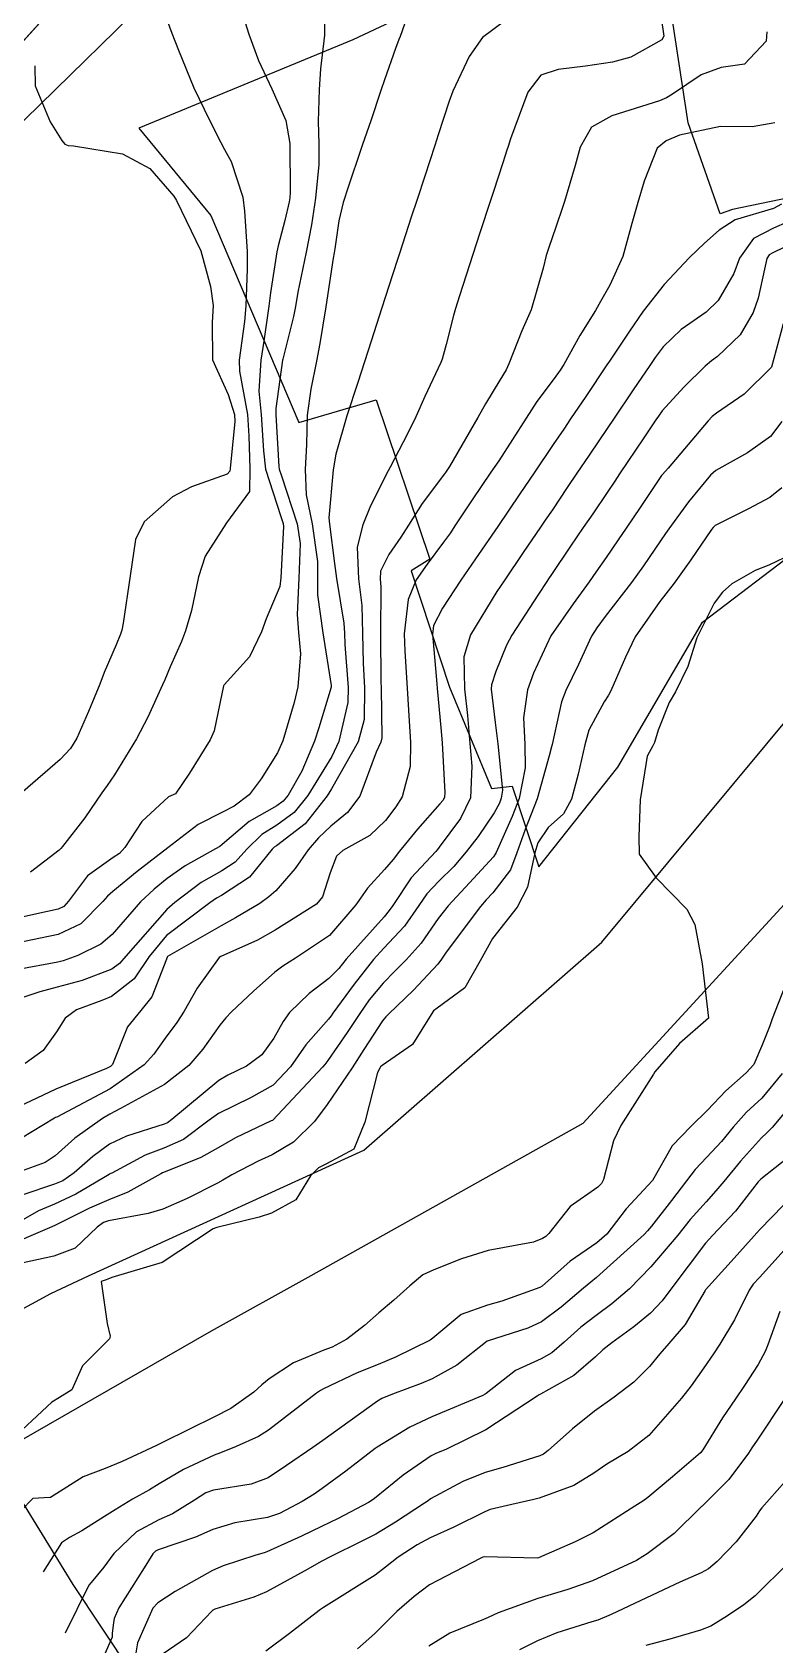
# Model space of a CAD drawing. Header units: metres. Extents: x 318500 to 325275, y 7408834 to 7428799.
# Drawn here: x 323056.8 to 323084.2, y 7418986.4 to 7419045.8 of the extents above; entities that cross this region are included whole.
import ezdxf

# ---------------------------------------------------------------- set-up
doc = ezdxf.new("R2010")
doc.units = ezdxf.units.M
doc.header["$MEASUREMENT"] = 0
for name, color, linetype in [('Area', 45, 'Continuous'), ('Curvas de Nivel 1m', 11, 'Continuous'), ('Curvas de Nivel 5m', 15, 'Continuous'), ('Edificações', 30, 'Continuous'), ('Vias Primárias', 230, 'Continuous'), ('Vias Secundárias', 230, 'Continuous')]:
    doc.layers.add(name, color=color, linetype=linetype)

msp = doc.modelspace()

# ---------------------------------------------------------------- linework, layer by layer
at = {"layer": 'Area'}
msp.add_lwpolyline([(323060.471, 7418985.418), (323058.334, 7418988.633), (323056.549, 7418991.563), (323054.98, 7418993.676), (323053.164, 7418996.656), (323053.031, 7418996.926), (323051.079, 7419000.023), (323050.77, 7419000.313), (323049.514, 7419002.892), (323048.621, 7419004.349), (323047.543, 7419006.012), (323044.474, 7419010.243), (323043.142, 7419013.608), (323042.211, 7419015.539), (323041.967, 7419015.843), (323037.89, 7419020.1), (323038.467, 7419025.996), (323043.95, 7419032.098), (323044.294, 7419032.539), (323046.022, 7419034.617), (323048.929, 7419037.145), (323057.106, 7419046.15)], dxfattribs=at)
at = {"layer": 'Curvas de Nivel 1m', "flags": 128}
for points, elevation in [([(323064.238, 7419047.542), (323064.806, 7419045.724), (323065.166, 7419044.76), (323065.648, 7419043.715), (323066.173, 7419042.551), (323066.32, 7419041.708), (323066.335, 7419039.9), (323066.318, 7419039.707), (323066.294, 7419039.551), (323066.127, 7419038.865), (323065.886, 7419037.94), (323065.842, 7419037.713), (323065.606, 7419036.204), (323065.539, 7419035.715), (323065.356, 7419034.429), (323065.243, 7419033.718), (323065.18, 7419032.582), (323065.259, 7419031.718), (323065.346, 7419030.388), (323065.426, 7419029.716), (323065.984, 7419027.962), (323066.068, 7419027.709), (323066.083, 7419027.604), (323065.988, 7419025.709), (323065.947, 7419025.393), (323065.45, 7419024.199), (323065.27, 7419023.717), (323064.836, 7419022.801), (323063.901, 7419021.772), (323063.885, 7419021.745), (323063.877, 7419021.73), (323063.531, 7419020.079), (323063.382, 7419019.737), (323062.62, 7419018.511), (323062.103, 7419017.756), (323061.93, 7419017.677), (323061.848, 7419017.638), (323060.868, 7419016.741), (323060.24, 7419015.784), (323060.041, 7419015.562), (323059.814, 7419015.41), (323058.864, 7419014.74), (323058.168, 7419013.806), (323057.99, 7419013.606), (323057.787, 7419013.51), (323057.39, 7419013.42), (323055.782, 7419013.06)], 779), ([(323067.595, 7419047.051), (323067.588, 7419045.689), (323067.445, 7419044.448), (323067.4, 7419043.692), (323067.357, 7419042.507), (323067.387, 7419041.692), (323067.387, 7419040.927), (323067.262, 7419039.693), (323067.116, 7419038.704), (323066.923, 7419037.698), (323066.617, 7419036.224), (323066.526, 7419035.703), (323066.457, 7419035.332), (323066.061, 7419033.761), (323066.052, 7419033.718), (323065.797, 7419031.949), (323065.797, 7419031.712), (323065.915, 7419029.807), (323065.929, 7419029.711), (323066.006, 7419029.459), (323066.583, 7419027.701), (323066.694, 7419026.974), (323066.651, 7419025.699), (323066.59, 7419024.354), (323066.639, 7419023.699), (323066.711, 7419022.905), (323066.608, 7419021.699), (323066.471, 7419021.122), (323066.058, 7419019.707), (323065.866, 7419019.266), (323065.264, 7419018.307), (323064.815, 7419017.72), (323064.265, 7419017.304), (323063.84, 7419017.075), (323062.945, 7419016.631), (323061.82, 7419015.76), (323060.693, 7419014.89), (323059.796, 7419014.159), (323059.598, 7419013.987), (323059.433, 7419013.794), (323058.616, 7419012.967), (323057.778, 7419012.576), (323056.187, 7419012.247)], 778), ([(323070.862, 7419047.016), (323070.379, 7419045.648), (323070.338, 7419045.529), (323070.213, 7419045.195), (323069.8, 7419044.051), (323069.67, 7419043.658), (323069.3, 7419042.536), (323068.996, 7419041.667), (323068.417, 7419039.95), (323068.327, 7419039.677), (323068.281, 7419039.534), (323068.128, 7419038.86), (323067.972, 7419037.822), (323067.947, 7419037.682), (323067.911, 7419037.486), (323067.644, 7419035.687), (323067.423, 7419034.336), (323067.304, 7419033.691), (323067.086, 7419032.653), (323066.953, 7419031.696), (323066.936, 7419030.613), (323066.881, 7419029.697), (323066.924, 7419028.768), (323067.141, 7419027.693), (323067.338, 7419026.31), (323067.334, 7419025.689), (323067.337, 7419025.082), (323067.535, 7419023.686), (323067.838, 7419021.744), (323067.836, 7419021.681), (323067.382, 7419020.183), (323067.227, 7419019.69), (323066.757, 7419018.595), (323066.255, 7419017.704), (323066.075, 7419017.479), (323065.844, 7419017.318), (323064.817, 7419016.738), (323063.822, 7419015.892), (323063.733, 7419015.819), (323063.579, 7419015.734), (323062.461, 7419015.099), (323061.803, 7419014.64), (323061.319, 7419014.246), (323060.821, 7419013.775), (323059.778, 7419012.579), (323059.355, 7419012.213), (323058.506, 7419011.803), (323057.965, 7419011.61), (323057.766, 7419011.556), (323056.313, 7419011.281)], 777), ([(323074.229, 7419046.205), (323073.409, 7419045.612), (323072.924, 7419044.904), (323072.324, 7419043.628), (323072.186, 7419043.264), (323071.785, 7419042.023), (323071.662, 7419041.635), (323071.288, 7419040.499), (323071.006, 7419039.641), (323070.788, 7419038.985), (323070.352, 7419037.648), (323070.292, 7419037.464), (323070.102, 7419036.872), (323069.71, 7419035.656), (323069.308, 7419034.425), (323069.067, 7419033.665), (323068.821, 7419032.896), (323068.422, 7419031.674), (323068.016, 7419030.258), (323067.918, 7419029.681), (323067.753, 7419027.914), (323067.772, 7419027.683), (323067.958, 7419026.232), (323068.04, 7419025.679), (323068.304, 7419024.044), (323068.329, 7419023.674), (323068.342, 7419023.255), (323068.461, 7419021.672), (323068.449, 7419021.115), (323068.124, 7419019.676), (323067.864, 7419019.125), (323066.976, 7419017.693), (323066.476, 7419017.065), (323065.833, 7419016.597), (323065.281, 7419016.262), (323064.733, 7419015.721), (323064.299, 7419015.239), (323063.808, 7419014.913), (323063.056, 7419014.486), (323062.078, 7419013.756), (323061.787, 7419013.49), (323060.274, 7419011.782), (323060.047, 7419011.504), (323059.763, 7419011.293), (323058.671, 7419010.886), (323057.752, 7419010.629), (323057.11, 7419010.459), (323055.742, 7419010.006)], 776), ([(323083.884, 7419045.815), (323083.862, 7419045.474), (323083.068, 7419044.621), (323082.205, 7419044.504), (323081.467, 7419044.235), (323080.412, 7419043.517), (323080.189, 7419043.39), (323079.938, 7419043.274), (323078.182, 7419042.721), (323077.429, 7419042.306), (323077.012, 7419041.562), (323076.827, 7419040.896), (323076.432, 7419039.567), (323076.362, 7419039.343), (323076.126, 7419038.655), (323075.846, 7419037.842), (323075.763, 7419037.575), (323075.643, 7419037.114), (323075.203, 7419035.583), (323074.86, 7419034.807), (323074.382, 7419033.595), (323074.28, 7419033.373), (323074.051, 7419032.985), (323073.527, 7419032.118), (323073.24, 7419031.612), (323072.199, 7419029.814), (323072.077, 7419029.629), (323072.05, 7419029.589), (323072.009, 7419029.534), (323071.186, 7419028.444), (323070.689, 7419027.643), (323070.409, 7419027.21), (323069.964, 7419026.573), (323069.655, 7419025.954), (323069.646, 7419025.655), (323069.665, 7419025.372), (323069.655, 7419023.654), (323069.675, 7419021.882), (323069.682, 7419021.653), (323069.706, 7419019.819), (323069.666, 7419019.653), (323069.498, 7419019.288), (323068.9, 7419017.664), (323068.439, 7419017.073), (323067.833, 7419016.569), (323067.373, 7419016.14), (323066.99, 7419015.692), (323066.508, 7419015.001), (323065.797, 7419014.185), (323065.546, 7419013.961), (323065.212, 7419013.716), (323064.32, 7419013.189), (323063.782, 7419012.889), (323061.815, 7419011.759), (323061.793, 7419011.736), (323061.769, 7419011.671), (323061.234, 7419010.282), (323060.834, 7419009.774), (323060.342, 7419009.17), (323059.783, 7419007.789), (323059.709, 7419007.716), (323059.562, 7419007.645), (323057.701, 7419006.878), (323055.859, 7419006.005)], 774), ([(323056.93, 7419044.56), (323056.932, 7419043.829), (323057.487, 7419042.504), (323057.913, 7419041.814), (323058.026, 7419041.679), (323058.158, 7419041.634), (323058.345, 7419041.622), (323060.155, 7419041.316), (323061.162, 7419040.787), (323062.041, 7419039.761), (323062.138, 7419039.602), (323063.033, 7419037.746), (323063.399, 7419036.432), (323063.493, 7419035.739), (323063.452, 7419035.117), (323063.467, 7419033.739), (323064.041, 7419032.46), (323064.276, 7419031.728), (323064.294, 7419031.461), (323064.12, 7419029.729), (323064.105, 7419029.633), (323064.007, 7419029.526), (323062.695, 7419029.055), (323061.994, 7419028.693), (323060.952, 7419027.775), (323060.632, 7419027.119), (323060.441, 7419025.783), (323060.183, 7419024.037), (323060.131, 7419023.787), (323060.081, 7419023.635), (323059.922, 7419023.237), (323059.477, 7419022.224), (323059.32, 7419021.796), (323058.903, 7419020.781), (323058.473, 7419019.804), (323058.244, 7419019.428), (323057.862, 7419019.017), (323056.485, 7419017.83)], 781), ([(323084.18, 7419042.468), (323083.345, 7419042.311), (323082.178, 7419042.324), (323080.673, 7419042.01), (323080.173, 7419041.797), (323079.845, 7419041.525), (323079.373, 7419040.311), (323079.137, 7419039.535), (323078.914, 7419038.752), (323078.586, 7419037.543), (323078.099, 7419036.483), (323077.758, 7419035.888), (323077.571, 7419035.555), (323076.999, 7419034.638), (323076.404, 7419033.567), (323076.274, 7419033.35), (323076.052, 7419033.045), (323075.414, 7419032.205), (323075.018, 7419031.585), (323074.014, 7419030.017), (323073.726, 7419029.604), (323073.028, 7419028.581), (323072.398, 7419027.624), (323072.231, 7419027.371), (323071.971, 7419027.016), (323071.378, 7419026.217), (323070.975, 7419025.64), (323070.671, 7419024.915), (323070.529, 7419023.644), (323070.552, 7419023.013), (323070.64, 7419021.643), (323070.693, 7419020.836), (323070.767, 7419019.641), (323070.746, 7419018.757), (323070.456, 7419017.644), (323070.219, 7419017.271), (323069.837, 7419016.772), (323069.268, 7419016.219), (323068.27, 7419015.673), (323068.031, 7419015.463), (323067.808, 7419014.851), (323067.522, 7419013.956), (323067.294, 7419013.687), (323065.78, 7419012.734), (323065.124, 7419012.369), (323063.77, 7419011.769), (323063.713, 7419011.731), (323062.9, 7419010.595), (323062.419, 7419009.75), (323062.158, 7419009.329), (323061.725, 7419008.76), (323061.309, 7419008.173), (323060.954, 7419007.771), (323059.701, 7419006.894), (323057.729, 7419005.848), (323057.69, 7419005.831), (323057.655, 7419005.811), (323056.436, 7419005.071)], 773), ([(323084.424, 7419039.466), (323084.138, 7419039.313), (323082.724, 7419038.891), (323082.125, 7419038.51), (323081.588, 7419038.028), (323081.038, 7419037.506), (323080.1, 7419036.505), (323079.334, 7419035.531), (323078.83, 7419034.787), (323078.061, 7419033.649), (323078.02, 7419033.591), (323077.995, 7419033.551), (323077.215, 7419032.386), (323076.66, 7419031.564), (323076.406, 7419031.187), (323076.02, 7419030.616), (323075.317, 7419029.58), (323074.789, 7419028.797), (323073.98, 7419027.6), (323073.161, 7419026.413), (323072.616, 7419025.62), (323071.94, 7419024.594), (323071.609, 7419023.957), (323071.567, 7419023.634), (323071.729, 7419021.806), (323071.749, 7419021.632), (323071.879, 7419020.203), (323071.923, 7419019.629), (323072.024, 7419017.799), (323072.013, 7419017.628), (323071.96, 7419017.517), (323071.846, 7419017.382), (323071.014, 7419016.456), (323070.358, 7419015.645), (323070.126, 7419015.336), (323069.81, 7419014.967), (323069.176, 7419014.283), (323068.748, 7419013.666), (323067.779, 7419012.534), (323066.531, 7419011.699), (323066.057, 7419011.414), (323065.762, 7419011.187), (323064.977, 7419010.492), (323064.173, 7419009.726), (323063.959, 7419009.506), (323063.733, 7419009.231), (323063.11, 7419008.348), (323062.599, 7419007.747), (323061.703, 7419007.055), (323060.082, 7419006.172), (323059.692, 7419005.955), (323059.42, 7419005.793), (323058.403, 7419005.079), (323057.669, 7419004.428), (323057.304, 7419004.177), (323056.358, 7419003.83)], 772), ([(323086.14, 7419039.468), (323084.127, 7419038.579), (323083.393, 7419038.206), (323082.88, 7419037.482), (323082.67, 7419036.919), (323082.094, 7419035.919), (323081.649, 7419035.497), (323080.735, 7419034.856), (323080.07, 7419034.219), (323079.768, 7419033.821), (323079.571, 7419033.527), (323078.957, 7419032.626), (323078.234, 7419031.547), (323078.027, 7419031.245), (323077.344, 7419030.23), (323076.893, 7419029.561), (323076.535, 7419029.031), (323075.99, 7419028.218), (323075.725, 7419027.832), (323075.555, 7419027.576), (323074.912, 7419026.64), (323074.208, 7419025.596), (323073.946, 7419025.204), (323072.973, 7419023.614), (323072.73, 7419022.805), (323072.755, 7419021.617), (323072.86, 7419020.641), (323072.949, 7419019.614), (323073.02, 7419018.771), (323072.966, 7419017.613), (323072.606, 7419016.851), (323071.822, 7419015.785), (323071.753, 7419015.699), (323071.69, 7419015.631), (323070.789, 7419014.656), (323070.116, 7419013.647), (323069.981, 7419013.455), (323069.786, 7419013.231), (323068.393, 7419011.671), (323068.116, 7419011.323), (323067.759, 7419010.958), (323067.034, 7419010.407), (323066.303, 7419009.702), (323066.072, 7419009.368), (323065.726, 7419008.752), (323065.289, 7419008.141), (323064.721, 7419007.72), (323064.037, 7419007.396), (323063.705, 7419007.197), (323061.966, 7419005.756), (323061.809, 7419005.638), (323061.687, 7419005.588), (323060.307, 7419005.154), (323059.676, 7419004.85), (323059.061, 7419004.405), (323058.376, 7419003.803), (323057.955, 7419003.508), (323057.654, 7419003.382), (323056.488, 7419002.987)], 771), ([(323084.492, 7419035.056), (323084.06, 7419033.47), (323083.053, 7419032.471), (323082.034, 7419031.777), (323081.875, 7419031.65), (323081.73, 7419031.495), (323080.248, 7419029.752), (323080.046, 7419029.519), (323080.03, 7419029.499), (323080.009, 7419029.471), (323079.219, 7419028.304), (323078.703, 7419027.539), (323078.409, 7419027.108), (323077.964, 7419026.452), (323077.594, 7419025.915), (323077.341, 7419025.556), (323076.749, 7419024.755), (323075.93, 7419023.57), (323075.292, 7419022.196), (323075.071, 7419021.582), (323074.92, 7419020.549), (323074.97, 7419019.584), (323074.984, 7419018.706), (323074.766, 7419017.586), (323074.508, 7419016.922), (323073.918, 7419015.599), (323073.886, 7419015.532), (323073.818, 7419015.434), (323072.939, 7419014.477), (323072.147, 7419013.625), (323071.785, 7419013.158), (323071.152, 7419012.261), (323070.601, 7419011.642), (323070.184, 7419011.226), (323069.757, 7419010.783), (323069.243, 7419010.163), (323068.892, 7419009.663), (323068.432, 7419008.967), (323067.714, 7419007.938), (323067.605, 7419007.789), (323067.515, 7419007.683), (323065.69, 7419005.742), (323065.675, 7419005.726), (323065.634, 7419005.711), (323064.317, 7419005.087), (323063.675, 7419004.723), (323063.042, 7419004.366), (323061.661, 7419003.807), (323061.629, 7419003.792), (323061.571, 7419003.761), (323060.349, 7419003.08), (323059.645, 7419002.806), (323058.94, 7419002.498), (323057.631, 7419001.851), (323057.603, 7419001.838), (323057.549, 7419001.811), (323055.622, 7419000.991)], 769), ([(323084.435, 7419031.464), (323084.024, 7419030.909), (323083.18, 7419030.316), (323082.012, 7419029.662), (323081.813, 7419029.493), (323080.996, 7419028.504), (323080.279, 7419027.516), (323080.156, 7419027.338), (323079.973, 7419027.068), (323079.343, 7419026.146), (323078.903, 7419025.536), (323077.937, 7419024.284), (323077.619, 7419023.867), (323077.432, 7419023.555), (323076.954, 7419022.52), (323076.479, 7419021.564), (323076.322, 7419021.138), (323075.977, 7419019.569), (323075.957, 7419019.481), (323075.866, 7419019.158), (323075.431, 7419017.576), (323074.981, 7419016.435), (323074.673, 7419015.587), (323074.44, 7419014.961), (323073.798, 7419014.108), (323073.547, 7419013.851), (323073.336, 7419013.607), (323072.078, 7419011.93), (323071.88, 7419011.628), (323071.834, 7419011.564), (323071.768, 7419011.487), (323070.868, 7419010.525), (323069.96, 7419009.648), (323069.848, 7419009.54), (323069.736, 7419009.395), (323069.04, 7419008.34), (323068.607, 7419007.667), (323067.696, 7419006.313), (323067.224, 7419005.687), (323066.452, 7419004.925), (323065.671, 7419004.461), (323065.155, 7419004.228), (323064.18, 7419003.725), (323063.853, 7419003.532), (323063.655, 7419003.417), (323062.54, 7419002.854), (323061.641, 7419002.461), (323061.105, 7419002.301), (323059.634, 7419002.025), (323059.457, 7419001.968), (323059.225, 7419001.794), (323058.406, 7419001.018), (323057.619, 7419000.733), (323056.207, 7419000.422)], 768), ([(323084.442, 7419029.025), (323083.998, 7419028.668), (323083.215, 7419028.255), (323081.982, 7419027.634), (323081.907, 7419027.565), (323081.85, 7419027.492), (323081.091, 7419026.375), (323080.47, 7419025.512), (323079.943, 7419024.841), (323079.038, 7419023.533), (323078.675, 7419022.782), (323078.144, 7419021.546), (323078.056, 7419021.389), (323077.894, 7419021.148), (323077.336, 7419020.097), (323077.178, 7419019.557), (323076.94, 7419018.479), (323076.686, 7419017.562), (323076.394, 7419017.012), (323075.834, 7419016.514), (323075.45, 7419015.951), (323075.341, 7419015.577), (323075.07, 7419014.312), (323074.686, 7419013.587), (323073.778, 7419012.426), (323073.324, 7419011.607), (323072.757, 7419010.613), (323071.743, 7419009.856), (323071.613, 7419009.76), (323071.523, 7419009.632), (323070.833, 7419008.529), (323069.712, 7419007.754), (323069.661, 7419007.7), (323069.629, 7419007.651), (323069.544, 7419007.488), (323069.084, 7419005.659), (323068.671, 7419004.669), (323067.667, 7419004.129), (323067.371, 7419003.978), (323067.076, 7419003.689), (323066.538, 7419002.805), (323065.639, 7419002.312), (323065.185, 7419002.166), (323063.631, 7419001.787), (323063.586, 7419001.776), (323063.497, 7419001.732), (323061.617, 7419000.501), (323059.764, 7418999.941), (323059.611, 7418999.879), (323059.547, 7418999.854), (323059.368, 7418999.792), (323059.587, 7418998.244), (323059.697, 7418997.788), (323059.678, 7418997.689), (323059.577, 7418997.582), (323058.677, 7418996.685), (323058.289, 7418995.803), (323057.83, 7418995.524), (323057.545, 7418995.351), (323055.918, 7418993.834)], 767), ([(323084.834, 7419026.59), (323083.961, 7419026.171), (323083.454, 7419025.978), (323082.601, 7419025.483), (323082.248, 7419025.186), (323081.943, 7419024.78), (323081.306, 7419023.499), (323080.974, 7419022.445), (323080.524, 7419021.511), (323080.291, 7419021.117), (323079.879, 7419020.1), (323079.745, 7419019.649), (323079.692, 7419019.523), (323079.479, 7419019.138), (323079.222, 7419017.529), (323079.173, 7419016.187), (323079.189, 7419015.529), (323079.807, 7419014.666), (323080.94, 7419013.503), (323081.233, 7419012.947), (323081.5, 7419011.494), (323081.74, 7419009.49), (323080.675, 7419008.557), (323079.767, 7419007.519), (323079.709, 7419007.432), (323078.505, 7419005.538), (323078.243, 7419004.981), (323077.869, 7419003.547), (323077.797, 7419003.409), (323077.656, 7419003.268), (323076.645, 7419002.56), (323075.86, 7419001.568), (323075.741, 7419001.457), (323075.628, 7419001.384), (323075.291, 7419001.239), (323073.623, 7419000.94), (323072.639, 7419000.633), (323071.616, 7419000.232), (323071.211, 7419000.037), (323070.734, 7418999.639), (323070.142, 7418999.104), (323069.595, 7418998.642), (323069.065, 7418998.181), (323068.422, 7418997.667), (323067.873, 7418997.378), (323067.574, 7418997.273), (323066.456, 7418996.807), (323065.558, 7418996.217), (323065.281, 7418995.986), (323064.985, 7418995.716), (323064.147, 7418995.121), (323063.541, 7418994.808), (323061.65, 7418993.877), (323061.531, 7418993.819), (323061.4, 7418993.762), (323060.136, 7418993.166), (323059.517, 7418992.912), (323058.706, 7418992.604), (323057.501, 7418991.844), (323057.473, 7418991.838), (323056.846, 7418991.809), (323056.42, 7418991.36)], 766), ([(323084.457, 7419007.459), (323083.701, 7419006.551), (323083.137, 7419006.035), (323082.641, 7419005.48), (323082.213, 7419004.954), (323081.673, 7419004.37), (323081.247, 7419003.916), (323080.926, 7419003.501), (323080.377, 7419002.781), (323079.635, 7419001.833), (323079.495, 7419001.66), (323079.369, 7419001.524), (323077.614, 7418999.945), (323077.398, 7418999.766), (323077.139, 7418999.555), (323076.315, 7418998.847), (323075.591, 7418998.317), (323075.089, 7418998.076), (323073.58, 7418997.6), (323072.463, 7418996.72), (323071.559, 7418996.212), (323071.152, 7418996.038), (323070.097, 7418995.645), (323069.71, 7418995.487), (323069.547, 7418995.392), (323068.542, 7418994.667), (323067.533, 7418993.946), (323067.16, 7418993.686), (323066.2, 7418993.02), (323065.513, 7418992.563), (323064.895, 7418992.33), (323063.506, 7418992.116), (323063.222, 7418992.016), (323062.8, 7418991.74), (323061.998, 7418991.246), (323061.489, 7418991.023), (323060.674, 7418990.581), (323059.84, 7418989.784), (323059.465, 7418989.271), (323059.002, 7418988.714), (323058.918, 7418988.611), (323058.04, 7418986.85)], 764), ([(323085.71, 7419007.423), (323084.08, 7419005.464), (323083.882, 7419005.272), (323083.684, 7419005.085), (323082.916, 7419004.233), (323082.304, 7419003.484), (323082.012, 7419003.129), (323081.649, 7419002.733), (323081.063, 7419002.074), (323080.61, 7419001.505), (323079.618, 7419000.334), (323078.826, 7418999.532), (323078.172, 7418998.971), (323077.595, 7418998.544), (323077.034, 7418998.11), (323076.416, 7418997.562), (323075.971, 7418997.169), (323075.571, 7418996.952), (323074.635, 7418996.513), (323073.551, 7418995.678), (323073.506, 7418995.645), (323073.422, 7418995.602), (323071.542, 7418994.817), (323070.741, 7418994.435), (323069.53, 7418993.699), (323069.466, 7418993.651), (323068.378, 7418992.807), (323067.507, 7418992.174), (323067.218, 7418991.971), (323066.774, 7418991.691), (323065.942, 7418991.254), (323065.491, 7418991.107), (323064.296, 7418990.913), (323063.484, 7418990.658), (323062.843, 7418990.376), (323061.472, 7418989.92), (323061.366, 7418989.867), (323061.267, 7418989.763), (323060.946, 7418989.249), (323060.024, 7418987.781), (323059.847, 7418987.381), (323059.818, 7418987.221), (323059.777, 7418986.852), (323059.774, 7418986.772), (323059.769, 7418986.7), (323058.85, 7418984.6)], 763), ([(323084.724, 7419004.405), (323083.661, 7419003.568), (323083.611, 7419003.52), (323083.573, 7419003.471), (323082.732, 7419002.391), (323081.884, 7419001.487), (323081.761, 7419001.357), (323081.627, 7419001.202), (323080.353, 7418999.509), (323080.031, 7418999.087), (323079.597, 7418998.627), (323078.99, 7418998.128), (323078.181, 7418997.541), (323077.845, 7418997.277), (323077.572, 7418997.017), (323076.78, 7418996.339), (323075.551, 7418995.652), (323075.498, 7418995.624), (323075.422, 7418995.572), (323073.537, 7418994.332), (323072.083, 7418993.622), (323071.693, 7418993.462), (323071.526, 7418993.372), (323070.491, 7418992.665), (323069.503, 7418991.857), (323069.389, 7418991.765), (323069.215, 7418991.654), (323068.093, 7418991.069), (323067.486, 7418990.773), (323066.751, 7418990.421), (323065.472, 7418989.837), (323065.377, 7418989.806), (323065.065, 7418989.714), (323063.865, 7418989.327), (323063.464, 7418989.155), (323062.09, 7418988.384), (323061.452, 7418987.965), (323061.276, 7418987.763), (323060.712, 7418986.489), (323060.621, 7418985.979)], 762), ([(323084.496, 7419002.608), (323083.634, 7419001.717), (323083.519, 7419001.584), (323083.423, 7419001.472), (323082.572, 7419000.529), (323081.627, 7418999.49), (323081.61, 7418999.46), (323080.873, 7418998.218), (323080.28, 7418997.51), (323079.951, 7418997.137), (323079.567, 7418996.668), (323078.992, 7418996.095), (323078.26, 7418995.539), (323077.545, 7418995.023), (323076.73, 7418994.366), (323075.833, 7418993.567), (323075.66, 7418993.437), (323075.527, 7418993.377), (323074.167, 7418992.944), (323073.517, 7418992.757), (323072.691, 7418992.434), (323071.502, 7418991.789), (323071.409, 7418991.724), (323071.277, 7418991.632), (323070.204, 7418990.928), (323069.483, 7418990.497), (323068.926, 7418990.21), (323067.833, 7418989.675), (323067.468, 7418989.483), (323066.976, 7418989.199), (323065.457, 7418988.366), (323064.995, 7418988.174), (323063.559, 7418987.729), (323063.487, 7418987.692), (323063.449, 7418987.662), (323062.508, 7418986.67), (323061.423, 7418985.927)], 761), ([(323084.364, 7418998.694), (323083.928, 7418997.465), (323083.83, 7418997.213), (323083.569, 7418996.735), (323083.067, 7418995.965), (323082.733, 7418995.478), (323082.254, 7418994.772), (323081.531, 7418993.596), (323081.443, 7418993.491), (323080.415, 7418992.608), (323079.505, 7418991.842), (323079.318, 7418991.707), (323079.028, 7418991.527), (323078.101, 7418990.93), (323077.485, 7418990.541), (323076.828, 7418990.208), (323075.471, 7418989.62), (323075.428, 7418989.613), (323073.471, 7418989.654), (323073.425, 7418989.646), (323073.324, 7418989.602), (323071.46, 7418988.622), (323070.891, 7418988.2), (323070.26, 7418987.642), (323069.851, 7418987.238), (323069.438, 7418986.817), (323068.815, 7418986.273)], 759), ([(323084.526, 7418995.455), (323083.535, 7418993.958), (323083.338, 7418993.666), (323083.211, 7418993.473), (323082.485, 7418992.51), (323081.501, 7418991.529), (323081.478, 7418991.512), (323081.458, 7418991.491), (323080.469, 7418990.522), (323079.474, 7418989.768), (323079.325, 7418989.669), (323079.088, 7418989.526), (323077.462, 7418988.768), (323076.562, 7418988.456), (323075.455, 7418988.119), (323073.987, 7418987.592), (323073.618, 7418987.427), (323073.446, 7418987.353), (323072.205, 7418986.852), (323071.431, 7418986.368)], 758), ([(323084.545, 7418992.424), (323083.702, 7418991.467), (323083.62, 7418991.346), (323083.495, 7418991.159), (323082.753, 7418990.205), (323082.053, 7418989.484), (323081.733, 7418989.221), (323081.466, 7418989.072), (323080.681, 7418988.721), (323079.456, 7418988.147), (323078.154, 7418987.539), (323077.664, 7418987.33), (323077.446, 7418987.258), (323076.148, 7418986.855), (323075.435, 7418986.569), (323074.779, 7418986.231)], 757), ([(323084.692, 7418989.452), (323083.458, 7418988.222), (323083.042, 7418987.886), (323082.432, 7418987.48), (323081.821, 7418987.11), (323081.442, 7418986.954), (323080.316, 7418986.627), (323079.433, 7418986.395)], 756)]:
    msp.add_lwpolyline(points, dxfattribs=dict(at, elevation=elevation))
at = {"layer": 'Curvas de Nivel 5m', "flags": 128}
for points, elevation in [([(323079.825, 7419047.526), (323080.091, 7419045.653), (323080.013, 7419045.523), (323078.872, 7419044.878), (323078.207, 7419044.692), (323077.212, 7419044.553), (323076.203, 7419044.432), (323075.562, 7419044.217), (323075.079, 7419043.587), (323074.447, 7419041.87), (323074.358, 7419041.597), (323074.312, 7419041.454), (323074.161, 7419040.989), (323073.815, 7419039.935), (323073.71, 7419039.606), (323073.319, 7419038.415), (323073.059, 7419037.616), (323072.568, 7419036.096), (323072.42, 7419035.625), (323072.346, 7419035.367), (323072.07, 7419034.304), (323071.929, 7419033.764), (323071.875, 7419033.632), (323071.288, 7419032.391), (323070.961, 7419031.641), (323070.654, 7419031.014), (323070.011, 7419029.779), (323069.941, 7419029.651), (323069.293, 7419028.358), (323069, 7419027.665), (323068.799, 7419026.836), (323068.848, 7419025.667), (323068.963, 7419024.688), (323068.99, 7419023.664), (323069.017, 7419022.56), (323069.062, 7419021.663), (323069.056, 7419020.489), (323068.833, 7419019.666), (323067.853, 7419017.939), (323067.692, 7419017.682), (323066.879, 7419016.65), (323065.822, 7419015.844), (323065.742, 7419015.79), (323065.666, 7419015.712), (323064.836, 7419014.688), (323063.794, 7419014.008), (323063.616, 7419013.91), (323063.369, 7419013.736), (323061.778, 7419012.532), (323061.136, 7419011.77), (323060.589, 7419010.946), (323059.747, 7419010.287), (323059.396, 7419010.142), (323058.455, 7419009.803), (323058.043, 7419009.499), (323057.728, 7419008.99), (323057.235, 7419008.299), (323056.573, 7419007.827)], 775), ([(323061.501, 7419047.04), (323061.967, 7419045.764), (323062.211, 7419045.138), (323062.781, 7419043.751), (323063.359, 7419042.556), (323063.771, 7419041.736), (323063.911, 7419041.487), (323064.153, 7419041.034), (323064.582, 7419039.726), (323064.649, 7419039.208), (323064.744, 7419037.724), (323064.748, 7419037.079), (323064.699, 7419035.724), (323064.647, 7419035.151), (323064.445, 7419033.726), (323064.465, 7419033.314), (323064.752, 7419031.723), (323064.81, 7419030.934), (323064.849, 7419029.722), (323064.831, 7419028.888), (323063.98, 7419027.73), (323063.199, 7419026.504), (323062.951, 7419025.745), (323062.698, 7419024.509), (323062.479, 7419023.752), (323062.321, 7419023.358), (323061.91, 7419022.436), (323061.71, 7419021.955), (323061.627, 7419021.764), (323061.082, 7419020.572), (323060.667, 7419019.778), (323059.857, 7419018.448), (323059.586, 7419018.059), (323059.398, 7419017.795), (323058.766, 7419016.87), (323057.949, 7419015.809), (323057.886, 7419015.742), (323057.818, 7419015.684), (323056.761, 7419014.87)], 780), ([(323084.54, 7419037.888), (323084.113, 7419037.678), (323083.976, 7419037.607), (323083.89, 7419037.472), (323083.567, 7419036.003), (323083.387, 7419035.477), (323082.899, 7419034.66), (323082.066, 7419033.864), (323081.854, 7419033.702), (323081.613, 7419033.497), (323080.825, 7419032.732), (323080.035, 7419031.856), (323079.892, 7419031.662), (323079.796, 7419031.524), (323079.352, 7419030.859), (323078.465, 7419029.543), (323078.283, 7419029.269), (323078, 7419028.853), (323077.473, 7419028.069), (323077.127, 7419027.559), (323076.661, 7419026.872), (323075.954, 7419025.832), (323075.848, 7419025.675), (323075.779, 7419025.573), (323075.471, 7419025.103), (323074.489, 7419023.592), (323074.296, 7419023.223), (323073.91, 7419022.264), (323073.741, 7419021.764), (323073.733, 7419021.603), (323073.882, 7419020.386), (323073.979, 7419019.598), (323074.148, 7419017.89), (323074.105, 7419017.596), (323074.034, 7419017.411), (323073.842, 7419017.051), (323073.253, 7419016.184), (323072.815, 7419015.615), (323072.352, 7419015.082), (323071.804, 7419014.537), (323071.365, 7419014.066), (323071.072, 7419013.637), (323070.543, 7419012.881), (323069.774, 7419012.068), (323069.396, 7419011.656), (323068.682, 7419010.74), (323067.903, 7419009.678), (323067.836, 7419009.581), (323067.737, 7419009.459), (323066.901, 7419008.514), (323066.344, 7419007.7), (323065.703, 7419007.029), (323064.863, 7419006.554), (323063.693, 7419005.981), (323063.349, 7419005.735), (323062.398, 7419005.03), (323061.674, 7419004.707), (323060.992, 7419004.448), (323059.757, 7419003.789), (323059.692, 7419003.757), (323059.659, 7419003.736), (323058.438, 7419003.012), (323057.643, 7419002.643), (323057.062, 7419002.395), (323056.072, 7419001.833)], 770), ([(323084.555, 7419010.661), (323084.084, 7419009.465), (323083.993, 7419009.21), (323083.726, 7419008.535), (323083.402, 7419007.786), (323083.124, 7419007.476), (323082.373, 7419006.813), (323081.696, 7419006.111), (323081.085, 7419005.499), (323080.401, 7419004.787), (323079.674, 7419003.52), (323078.702, 7419002.476), (323077.989, 7419001.545), (323077.627, 7419001.215), (323076.637, 7419000.542), (323075.611, 7418999.625), (323075.523, 7418999.571), (323074.124, 7418999.07), (323073.6, 7418998.928), (323072.63, 7418998.579), (323071.581, 7418997.711), (323071.54, 7418997.671), (323071.482, 7418997.631), (323070.209, 7418997.005), (323069.566, 7418996.743), (323068.795, 7418996.428), (323067.553, 7418995.847), (323067.445, 7418995.788), (323067.3, 7418995.684), (323065.536, 7418994.321), (323065.158, 7418994.089), (323064.344, 7418993.722), (323063.762, 7418993.493), (323063.525, 7418993.403), (323062.395, 7418992.869), (323061.509, 7418992.35), (323061.143, 7418992.128), (323060.521, 7418991.775), (323059.887, 7418991.391), (323059.49, 7418991.147), (323058.661, 7418990.619), (323058.2, 7418990.366), (323057.91, 7418990.167), (323057.23, 7418989.11)], 765), ([(323084.974, 7419001.45), (323083.615, 7418999.943), (323083.389, 7418999.695), (323083.237, 7418999.474), (323082.693, 7418998.379), (323082.154, 7418997.484), (323081.923, 7418997.138), (323081.567, 7418996.612), (323081.1, 7418995.953), (323080.746, 7418995.502), (323079.536, 7418994.13), (323078.785, 7418993.531), (323077.997, 7418993.068), (323077.518, 7418992.741), (323076.779, 7418992.289), (323075.504, 7418991.816), (323075.309, 7418991.767), (323074.496, 7418991.585), (323073.698, 7418991.396), (323073.496, 7418991.315), (323072.358, 7418990.746), (323071.481, 7418990.352), (323071.007, 7418990.105), (323070.31, 7418989.642), (323069.841, 7418989.272), (323069.463, 7418988.981), (323067.558, 7418987.786), (323067.45, 7418987.715), (323067.392, 7418987.681), (323066.299, 7418986.836), (323065.427, 7418986.181)], 760)]:
    msp.add_lwpolyline(points, dxfattribs=dict(at, elevation=elevation))
at = {"layer": 'Edificações'}
msp.add_lwpolyline([(323060.799, 7419049.963), (323062.13, 7419048.052), (323056, 7419042.046), (323052.538, 7419038.844), (323048.929, 7419037.145), (323050.734, 7419039.133), (323052.214, 7419040.763), (323053.219, 7419041.87), (323054.36, 7419043.126), (323055.513, 7419044.397), (323057.184, 7419046.231), (323058.604, 7419047.697), (323060.229, 7419049.375), (323060.799, 7419049.963)], close=True, dxfattribs=at)
msp.add_lwpolyline([(323075.392, 7419048.703), (323068.635, 7419045.514), (323060.758, 7419042.269), (323063.402, 7419039.046), (323066.65, 7419031.432), (323069.493, 7419032.264), (323071.475, 7419026.399), (323070.786, 7419025.968), (323072.195, 7419021.683), (323073.749, 7419017.947), (323074.501, 7419018.036), (323075.494, 7419015.062), (323078.398, 7419018.734), (323078.398, 7419018.734), (323081.512, 7419024.071), (323088.804, 7419029.624), (323096.364, 7419035.368), (323094.956, 7419040.015), (323087.514, 7419037.622), (323087.428, 7419040.261), (323082.628, 7419039.277), (323082.169, 7419039.113), (323080.991, 7419042.469), (323080.302, 7419046.972)], dxfattribs=at)
at = {"layer": 'Vias Primárias'}
for points in [[(323715.644, 7420145.548, 0), (323709.04, 7420132.939)], [(323831.088, 7420001.787, 0), (323833.844, 7420008.443, 0.220888)]]:
    msp.add_lwpolyline(points, format="xyb", dxfattribs=at)
at = {"layer": 'Vias Secundárias'}
for points in [[(323053.031, 7418996.926), (323057.508, 7418999.354), (323058.898, 7419000), (323069.047, 7419004.637), (323077.809, 7419012.296), (323086.313, 7419022.512), (323092.943, 7419028.83, -0.128415), (323105.774, 7419035.938, 0), (323119.345, 7419039.41, -0.031689), (323136.527, 7419042.663)], [(323138.508, 7419037.433), (323128.852, 7419036.084), (323115.874, 7419033.355), (323106.573, 7419030.957, 0.126854), (323096.015, 7419025.124), (323088.833, 7419017.652), (323084.818, 7419013.993), (323077.107, 7419005.614), (323067.094, 7419000), (323063.416, 7418997.966), (323055.269, 7418993.287)]]:
    msp.add_lwpolyline(points, format="xyb", dxfattribs=at)

doc.saveas('drawing.dxf')
